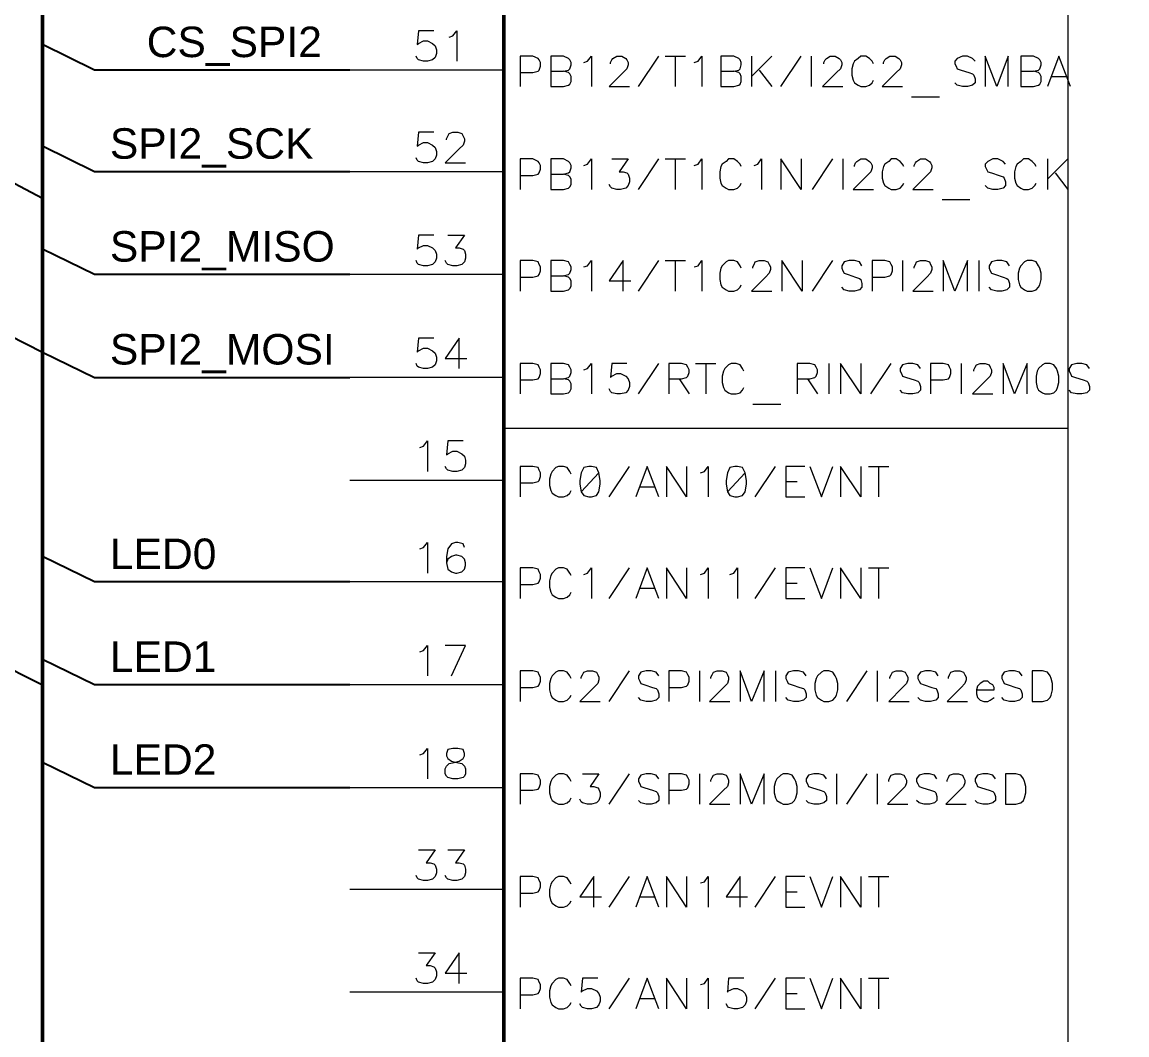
# Model space of a CAD drawing. Header units: millimetres. Extents: x -2024 to 917, y -725 to 13.
# Drawn here: x 778.1 to 814.33, y -118.29 to -85.07 of the extents above; entities that cross this region are included whole.
import ezdxf

# ---------------------------------------------------------------- set-up
doc = ezdxf.new("R2010")
doc.units = ezdxf.units.MM
doc.layers.add('PDF _Геометрия', color=7, linetype='Continuous')
doc.layers.add('Sheet', color=255, linetype='Continuous')
doc.styles.get("Standard").update_dxf_attribs({"font": 'arial.ttf'})

msp = doc.modelspace()

# ---------------------------------------------------------------- linework, layer by layer
at = {"layer": 'PDF _Геометрия', "color": 1, "lineweight": 50}
msp.add_lwpolyline([(839.308, 9.233), (839.308, -162.308), (793.891, -162.308), (793.891, 9.233)], close=True, dxfattribs=at)
at = {"layer": 'PDF _Геометрия', "lineweight": 18}
for points in [[(812.391, 9.233), (812.391, -162.308)], [(791.6, -85.35), (791.1, -85.35), (791.058, -85.808), (791.1, -85.767), (791.266, -85.683), (791.391, -85.683), (791.558, -85.767), (791.641, -85.85), (791.683, -85.975), (791.683, -86.1), (791.641, -86.225), (791.558, -86.308), (791.391, -86.35), (791.266, -86.35), (791.1, -86.308), (791.058, -86.267), (791.016, -86.183)], [(792.1, -85.558), (792.225, -85.517), (792.35, -85.35), (792.35, -86.35)], [(794.433, -86.725), (794.85, -86.725), (795.016, -86.683), (795.058, -86.642), (795.1, -86.517), (795.1, -86.392), (795.058, -86.308), (795.016, -86.267), (794.85, -86.183), (794.433, -86.183), (794.433, -87.183)], [(796.516, -86.392), (796.641, -86.35), (796.766, -86.183), (796.766, -87.183)], [(797.391, -86.433), (797.391, -86.392), (797.433, -86.308), (797.475, -86.267), (797.6, -86.183), (797.766, -86.183), (797.891, -86.267), (797.933, -86.308), (797.975, -86.392), (797.975, -86.475), (797.933, -86.6), (797.808, -86.725), (797.35, -87.183), (798.016, -87.183)], [(798.308, -87.183), (798.975, -86.183)], [(799.183, -86.183), (799.85, -86.183)], [(799.516, -86.183), (799.516, -87.183)], [(800.141, -86.392), (800.266, -86.35), (800.391, -86.183), (800.391, -87.183)], [(802.016, -86.183), (802.016, -87.183)], [(802.683, -86.183), (802.016, -86.85)], [(802.975, -87.183), (803.641, -86.183)], [(803.975, -86.183), (803.975, -87.183)], [(804.391, -86.433), (804.391, -86.392), (804.433, -86.308), (804.475, -86.267), (804.6, -86.183), (804.766, -86.183), (804.891, -86.267), (804.933, -86.308), (804.975, -86.392), (804.975, -86.475), (804.933, -86.6), (804.808, -86.725), (804.35, -87.183), (805.016, -87.183)], [(806.016, -86.433), (805.975, -86.35), (805.891, -86.267), (805.766, -86.183), (805.6, -86.183), (805.516, -86.267), (805.391, -86.35), (805.35, -86.433), (805.308, -86.6), (805.308, -86.808), (805.35, -86.975), (805.391, -87.058), (805.516, -87.142), (805.6, -87.183), (805.766, -87.183), (805.891, -87.142), (805.975, -87.058), (806.016, -86.975)], [(806.35, -86.433), (806.35, -86.392), (806.391, -86.308), (806.433, -86.267), (806.558, -86.183), (806.725, -86.183), (806.85, -86.267), (806.891, -86.308), (806.933, -86.392), (806.933, -86.475), (806.891, -86.6), (806.766, -86.725), (806.308, -87.183), (806.975, -87.183)], [(809.35, -86.35), (809.266, -86.267), (809.1, -86.183), (808.933, -86.183), (808.766, -86.267), (808.683, -86.35), (808.683, -86.433), (808.725, -86.517), (808.766, -86.6), (808.891, -86.642), (809.141, -86.725), (809.266, -86.767), (809.308, -86.808), (809.35, -86.933), (809.35, -87.058), (809.266, -87.142), (809.1, -87.183), (808.933, -87.183), (808.766, -87.142), (808.683, -87.058)], [(810.433, -87.183), (810.433, -86.183), (810.058, -87.183), (809.683, -86.183), (809.683, -87.183)], [(812.475, -87.183), (812.1, -86.183), (811.725, -87.183)], [(795.433, -86.683), (795.85, -86.683)], [(801.016, -86.683), (801.433, -86.683)], [(802.266, -86.642), (802.683, -87.183)], [(810.85, -86.683), (811.266, -86.683)], [(811.85, -86.85), (812.35, -86.85)], [(807.266, -87.517), (808.183, -87.517)], [(791.6, -88.683), (791.1, -88.683), (791.058, -89.142), (791.1, -89.1), (791.266, -89.017), (791.391, -89.017), (791.558, -89.1), (791.641, -89.183), (791.683, -89.308), (791.683, -89.433), (791.641, -89.558), (791.558, -89.642), (791.391, -89.683), (791.266, -89.683), (791.1, -89.642), (791.058, -89.6), (791.016, -89.517)], [(792.016, -88.933), (792.016, -88.892), (792.058, -88.808), (792.1, -88.725), (792.225, -88.683), (792.391, -88.683), (792.516, -88.725), (792.558, -88.808), (792.6, -88.892), (792.6, -88.975), (792.558, -89.1), (792.433, -89.225), (791.975, -89.683), (792.641, -89.683)], [(794.433, -90.1), (794.85, -90.1), (795.016, -90.058), (795.058, -90.017), (795.1, -89.892), (795.1, -89.767), (795.058, -89.683), (795.016, -89.642), (794.85, -89.558), (794.433, -89.558), (794.433, -90.558)], [(796.516, -89.767), (796.641, -89.725), (796.766, -89.558), (796.766, -90.558)], [(797.433, -89.558), (797.975, -89.558), (797.683, -89.975), (797.808, -89.975), (797.933, -90.017), (797.975, -90.058), (798.016, -90.183), (798.016, -90.308), (797.975, -90.433), (797.891, -90.517), (797.725, -90.558), (797.6, -90.558), (797.433, -90.517), (797.391, -90.475), (797.35, -90.392)], [(798.308, -90.558), (798.975, -89.558)], [(799.183, -89.558), (799.85, -89.558)], [(799.516, -89.558), (799.516, -90.558)], [(800.141, -89.767), (800.266, -89.725), (800.391, -89.558), (800.391, -90.558)], [(801.683, -89.808), (801.641, -89.725), (801.558, -89.642), (801.433, -89.558), (801.266, -89.558), (801.183, -89.642), (801.058, -89.725), (801.016, -89.808), (800.975, -89.975), (800.975, -90.183), (801.016, -90.35), (801.058, -90.433), (801.183, -90.517), (801.266, -90.558), (801.433, -90.558), (801.558, -90.517), (801.641, -90.433), (801.683, -90.35)], [(802.1, -89.767), (802.225, -89.725), (802.35, -89.558), (802.35, -90.558)], [(803.641, -89.558), (803.641, -90.558), (802.975, -89.558), (802.975, -90.558)], [(804.016, -90.558), (804.683, -89.558)], [(805.016, -89.558), (805.016, -90.558)], [(805.391, -89.808), (805.391, -89.767), (805.433, -89.683), (805.475, -89.642), (805.6, -89.558), (805.766, -89.558), (805.891, -89.642), (805.933, -89.683), (805.975, -89.767), (805.975, -89.85), (805.933, -89.975), (805.808, -90.1), (805.35, -90.558), (806.016, -90.558)], [(807.016, -89.808), (806.975, -89.725), (806.891, -89.642), (806.766, -89.558), (806.6, -89.558), (806.516, -89.642), (806.391, -89.725), (806.35, -89.808), (806.308, -89.975), (806.308, -90.183), (806.35, -90.35), (806.391, -90.433), (806.516, -90.517), (806.6, -90.558), (806.766, -90.558), (806.891, -90.517), (806.975, -90.433), (807.016, -90.35)], [(807.35, -89.808), (807.35, -89.767), (807.391, -89.683), (807.433, -89.642), (807.558, -89.558), (807.725, -89.558), (807.85, -89.642), (807.891, -89.683), (807.933, -89.767), (807.933, -89.85), (807.891, -89.975), (807.766, -90.1), (807.308, -90.558), (807.975, -90.558)], [(810.35, -89.725), (810.266, -89.642), (810.1, -89.558), (809.933, -89.558), (809.766, -89.642), (809.683, -89.725), (809.683, -89.808), (809.725, -89.892), (809.766, -89.975), (809.891, -90.017), (810.141, -90.1), (810.266, -90.142), (810.308, -90.183), (810.35, -90.308), (810.35, -90.433), (810.266, -90.517), (810.1, -90.558), (809.933, -90.558), (809.766, -90.517), (809.683, -90.433)], [(811.35, -89.808), (811.308, -89.725), (811.225, -89.642), (811.1, -89.558), (810.933, -89.558), (810.85, -89.642), (810.725, -89.725), (810.683, -89.808), (810.641, -89.975), (810.641, -90.183), (810.683, -90.35), (810.725, -90.433), (810.85, -90.517), (810.933, -90.558), (811.1, -90.558), (811.225, -90.517), (811.308, -90.433), (811.35, -90.35)], [(811.725, -89.558), (811.725, -90.558)], [(812.391, -89.558), (811.725, -90.225)], [(795.433, -90.058), (795.85, -90.058)], [(811.975, -90.017), (812.391, -90.558)], [(808.266, -90.892), (809.183, -90.892)], [(791.6, -92.058), (791.1, -92.058), (791.058, -92.517), (791.1, -92.475), (791.266, -92.392), (791.391, -92.392), (791.558, -92.475), (791.641, -92.558), (791.683, -92.683), (791.683, -92.808), (791.641, -92.933), (791.558, -93.017), (791.391, -93.058), (791.266, -93.058), (791.1, -93.017), (791.058, -92.975), (791.016, -92.892)], [(792.058, -92.058), (792.6, -92.058), (792.308, -92.475), (792.433, -92.475), (792.558, -92.517), (792.6, -92.558), (792.641, -92.683), (792.641, -92.808), (792.6, -92.933), (792.516, -93.017), (792.35, -93.058), (792.225, -93.058), (792.058, -93.017), (792.016, -92.975), (791.975, -92.892)], [(794.433, -93.433), (794.85, -93.433), (795.016, -93.392), (795.058, -93.35), (795.1, -93.225), (795.1, -93.1), (795.058, -93.017), (795.016, -92.933), (794.85, -92.892), (794.433, -92.892), (794.433, -93.892)], [(796.516, -93.1), (796.641, -93.058), (796.766, -92.892), (796.766, -93.892)], [(797.808, -93.892), (797.808, -92.892), (797.35, -93.558), (798.058, -93.558)], [(798.308, -93.892), (798.975, -92.892)], [(799.183, -92.892), (799.85, -92.892)], [(799.516, -92.892), (799.516, -93.892)], [(800.141, -93.1), (800.266, -93.058), (800.391, -92.892), (800.391, -93.892)], [(801.683, -93.142), (801.641, -93.058), (801.558, -92.933), (801.433, -92.892), (801.266, -92.892), (801.183, -92.933), (801.058, -93.058), (801.016, -93.142), (800.975, -93.308), (800.975, -93.517), (801.016, -93.683), (801.058, -93.767), (801.183, -93.85), (801.266, -93.892), (801.433, -93.892), (801.558, -93.85), (801.641, -93.767), (801.683, -93.683)], [(802.058, -93.142), (802.058, -93.1), (802.1, -93.017), (802.141, -92.933), (802.266, -92.892), (802.433, -92.892), (802.558, -92.933), (802.6, -93.017), (802.641, -93.1), (802.641, -93.183), (802.6, -93.308), (802.475, -93.433), (802.016, -93.892), (802.683, -93.892)], [(803.683, -92.892), (803.683, -93.892), (803.016, -92.892), (803.016, -93.892)], [(804.016, -93.892), (804.683, -92.892)], [(805.641, -93.058), (805.558, -92.933), (805.391, -92.892), (805.225, -92.892), (805.058, -92.933), (804.975, -93.058), (804.975, -93.142), (805.016, -93.225), (805.058, -93.308), (805.183, -93.35), (805.433, -93.433), (805.558, -93.475), (805.6, -93.517), (805.641, -93.642), (805.641, -93.767), (805.558, -93.85), (805.391, -93.892), (805.225, -93.892), (805.058, -93.85), (804.975, -93.767)], [(805.975, -93.433), (806.391, -93.433), (806.558, -93.392), (806.6, -93.35), (806.641, -93.225), (806.641, -93.1), (806.6, -93.017), (806.558, -92.933), (806.391, -92.892), (805.975, -92.892), (805.975, -93.892)], [(806.975, -92.892), (806.975, -93.892)], [(807.35, -93.142), (807.35, -93.1), (807.391, -93.017), (807.433, -92.933), (807.558, -92.892), (807.725, -92.892), (807.85, -92.933), (807.891, -93.017), (807.933, -93.1), (807.933, -93.183), (807.891, -93.308), (807.766, -93.433), (807.308, -93.892), (807.975, -93.892)], [(809.1, -93.892), (809.1, -92.892), (808.683, -93.892), (808.308, -92.892), (808.308, -93.892)], [(809.475, -92.892), (809.475, -93.892)], [(810.475, -93.058), (810.391, -92.933), (810.225, -92.892), (810.058, -92.892), (809.891, -92.933), (809.808, -93.058), (809.808, -93.142), (809.85, -93.225), (809.891, -93.308), (810.016, -93.35), (810.266, -93.433), (810.391, -93.475), (810.433, -93.517), (810.475, -93.642), (810.475, -93.767), (810.391, -93.85), (810.225, -93.892), (810.058, -93.892), (809.891, -93.85), (809.808, -93.767)], [(795.433, -93.392), (795.85, -93.392)], [(791.6, -95.433), (791.1, -95.433), (791.058, -95.892), (791.1, -95.85), (791.266, -95.767), (791.391, -95.767), (791.558, -95.85), (791.641, -95.933), (791.683, -96.058), (791.683, -96.183), (791.641, -96.308), (791.558, -96.392), (791.391, -96.433), (791.266, -96.433), (791.1, -96.392), (791.058, -96.35), (791.016, -96.267)], [(792.433, -96.433), (792.433, -95.433), (791.975, -96.1), (792.683, -96.1)], [(794.433, -96.808), (794.85, -96.808), (795.016, -96.767), (795.058, -96.725), (795.1, -96.6), (795.1, -96.475), (795.058, -96.392), (795.016, -96.308), (794.85, -96.267), (794.433, -96.267), (794.433, -97.267)], [(796.516, -96.475), (796.641, -96.433), (796.766, -96.267), (796.766, -97.267)], [(797.933, -96.267), (797.433, -96.267), (797.391, -96.725), (797.433, -96.683), (797.6, -96.6), (797.725, -96.6), (797.891, -96.683), (797.975, -96.767), (798.016, -96.892), (798.016, -97.017), (797.975, -97.142), (797.891, -97.225), (797.725, -97.267), (797.6, -97.267), (797.433, -97.225), (797.391, -97.183), (797.35, -97.1)], [(798.308, -97.267), (798.975, -96.267)], [(799.308, -96.767), (799.725, -96.767), (799.891, -96.725), (799.933, -96.683), (799.975, -96.558), (799.975, -96.475), (799.933, -96.392), (799.891, -96.308), (799.725, -96.267), (799.308, -96.267), (799.308, -97.267)], [(800.183, -96.267), (800.85, -96.267)], [(800.516, -96.267), (800.516, -97.267)], [(801.766, -96.517), (801.725, -96.433), (801.641, -96.308), (801.516, -96.267), (801.35, -96.267), (801.266, -96.308), (801.141, -96.433), (801.1, -96.517), (801.058, -96.683), (801.058, -96.892), (801.1, -97.058), (801.141, -97.142), (801.266, -97.225), (801.35, -97.267), (801.516, -97.267), (801.641, -97.225), (801.725, -97.142), (801.766, -97.058)], [(803.516, -96.767), (803.933, -96.767), (804.1, -96.725), (804.141, -96.683), (804.183, -96.558), (804.183, -96.475), (804.141, -96.392), (804.1, -96.308), (803.933, -96.267), (803.516, -96.267), (803.516, -97.267)], [(804.558, -96.267), (804.558, -97.267)], [(805.6, -96.267), (805.6, -97.267), (804.933, -96.267), (804.933, -97.267)], [(805.933, -97.267), (806.6, -96.267)], [(807.558, -96.433), (807.475, -96.308), (807.308, -96.267), (807.141, -96.267), (806.975, -96.308), (806.891, -96.433), (806.891, -96.517), (806.933, -96.6), (806.975, -96.683), (807.1, -96.725), (807.35, -96.808), (807.475, -96.85), (807.516, -96.892), (807.558, -97.017), (807.558, -97.142), (807.475, -97.225), (807.308, -97.267), (807.141, -97.267), (806.975, -97.225), (806.891, -97.142)], [(807.891, -96.808), (808.308, -96.808), (808.475, -96.767), (808.516, -96.725), (808.558, -96.6), (808.558, -96.475), (808.516, -96.392), (808.475, -96.308), (808.308, -96.267), (807.891, -96.267), (807.891, -97.267)], [(808.891, -96.267), (808.891, -97.267)], [(809.308, -96.517), (809.308, -96.475), (809.35, -96.392), (809.391, -96.308), (809.516, -96.267), (809.683, -96.267), (809.808, -96.308), (809.85, -96.392), (809.891, -96.475), (809.891, -96.558), (809.85, -96.683), (809.725, -96.808), (809.266, -97.267), (809.933, -97.267)], [(811.058, -97.267), (811.058, -96.267), (810.641, -97.267), (810.266, -96.267), (810.266, -97.267)], [(813.1, -96.433), (813.016, -96.308), (812.85, -96.267), (812.683, -96.267), (812.516, -96.308), (812.433, -96.433), (812.433, -96.517), (812.475, -96.6), (812.516, -96.683), (812.641, -96.725), (812.891, -96.808), (813.016, -96.85), (813.058, -96.892), (813.1, -97.017), (813.1, -97.142), (813.016, -97.225), (812.85, -97.267), (812.683, -97.267), (812.516, -97.225), (812.433, -97.142)], [(795.433, -96.767), (795.85, -96.767)], [(799.641, -96.767), (799.975, -97.267)], [(803.85, -96.767), (804.183, -97.267)], [(802.058, -97.6), (802.975, -97.6)], [(793.891, -98.392), (812.391, -98.392)], [(791.141, -99.017), (791.266, -98.975), (791.391, -98.808), (791.391, -99.808)], [(792.558, -98.808), (792.058, -98.808), (792.016, -99.267), (792.058, -99.225), (792.225, -99.142), (792.35, -99.142), (792.516, -99.225), (792.6, -99.308), (792.641, -99.433), (792.641, -99.558), (792.6, -99.683), (792.516, -99.767), (792.35, -99.808), (792.225, -99.808), (792.058, -99.767), (792.016, -99.725), (791.975, -99.642)], [(794.433, -100.183), (794.85, -100.183), (795.016, -100.142), (795.058, -100.1), (795.1, -99.975), (795.1, -99.85), (795.058, -99.767), (795.016, -99.683), (794.85, -99.642), (794.433, -99.642), (794.433, -100.642)], [(796.1, -99.892), (796.058, -99.808), (795.975, -99.683), (795.85, -99.642), (795.683, -99.642), (795.6, -99.683), (795.475, -99.808), (795.433, -99.892), (795.391, -100.058), (795.391, -100.267), (795.433, -100.433), (795.475, -100.517), (795.6, -100.6), (795.683, -100.642), (795.85, -100.642), (795.975, -100.6), (796.058, -100.517), (796.1, -100.433)], [(797.016, -99.85), (796.433, -100.475)], [(797.35, -100.642), (798.016, -99.642)], [(798.975, -100.642), (798.6, -99.642), (798.225, -100.642)], [(799.891, -99.642), (799.891, -100.642), (799.225, -99.642), (799.225, -100.642)], [(800.35, -99.85), (800.475, -99.808), (800.6, -99.642), (800.6, -100.642)], [(801.808, -99.85), (801.225, -100.475)], [(802.141, -100.642), (802.808, -99.642)], [(803.766, -99.642), (803.141, -99.642), (803.141, -100.642), (803.766, -100.642)], [(803.933, -99.642), (804.308, -100.642), (804.683, -99.642)], [(805.6, -99.642), (805.6, -100.642), (804.933, -99.642), (804.933, -100.642)], [(805.85, -99.642), (806.516, -99.642)], [(806.183, -99.642), (806.183, -100.642)], [(798.35, -100.308), (798.85, -100.308)], [(803.141, -100.142), (803.516, -100.142)], [(791.141, -102.35), (791.266, -102.308), (791.391, -102.142), (791.391, -103.142)], [(792.6, -102.308), (792.558, -102.183), (792.391, -102.142), (792.308, -102.142), (792.183, -102.183), (792.058, -102.35), (792.016, -102.6), (792.016, -102.808), (792.058, -103.017), (792.183, -103.1), (792.308, -103.142), (792.35, -103.142), (792.516, -103.1), (792.6, -103.017), (792.641, -102.892), (792.641, -102.808), (792.6, -102.683), (792.516, -102.6), (792.35, -102.558), (792.308, -102.558), (792.183, -102.6), (792.058, -102.683), (792.016, -102.808)], [(794.433, -103.517), (794.85, -103.517), (795.016, -103.475), (795.058, -103.433), (795.1, -103.308), (795.1, -103.183), (795.058, -103.1), (795.016, -103.017), (794.85, -102.975), (794.433, -102.975), (794.433, -103.975)], [(796.1, -103.225), (796.058, -103.142), (795.975, -103.017), (795.85, -102.975), (795.683, -102.975), (795.6, -103.017), (795.475, -103.142), (795.433, -103.225), (795.391, -103.392), (795.391, -103.6), (795.433, -103.767), (795.475, -103.85), (795.6, -103.933), (795.683, -103.975), (795.85, -103.975), (795.975, -103.933), (796.058, -103.85), (796.1, -103.767)], [(796.516, -103.183), (796.641, -103.142), (796.766, -102.975), (796.766, -103.975)], [(797.35, -103.975), (798.016, -102.975)], [(798.975, -103.975), (798.6, -102.975), (798.225, -103.975)], [(799.891, -102.975), (799.891, -103.975), (799.225, -102.975), (799.225, -103.975)], [(800.35, -103.183), (800.475, -103.142), (800.6, -102.975), (800.6, -103.975)], [(801.308, -103.183), (801.433, -103.142), (801.558, -102.975), (801.558, -103.975)], [(802.141, -103.975), (802.808, -102.975)], [(803.766, -102.975), (803.141, -102.975), (803.141, -103.975), (803.766, -103.975)], [(803.933, -102.975), (804.308, -103.975), (804.683, -102.975)], [(805.6, -102.975), (805.6, -103.975), (804.933, -102.975), (804.933, -103.975)], [(805.85, -102.975), (806.516, -102.975)], [(806.183, -102.975), (806.183, -103.975)], [(803.141, -103.475), (803.516, -103.475)], [(798.35, -103.642), (798.85, -103.642)], [(791.141, -105.725), (791.266, -105.683), (791.391, -105.517), (791.391, -106.517)], [(792.183, -106.517), (792.641, -105.517), (791.975, -105.517)], [(794.433, -106.892), (794.85, -106.892), (795.016, -106.85), (795.058, -106.808), (795.1, -106.683), (795.1, -106.558), (795.058, -106.475), (795.016, -106.392), (794.85, -106.35), (794.433, -106.35), (794.433, -107.35)], [(796.1, -106.6), (796.058, -106.517), (795.975, -106.392), (795.85, -106.35), (795.683, -106.35), (795.6, -106.392), (795.475, -106.517), (795.433, -106.6), (795.391, -106.767), (795.391, -106.975), (795.433, -107.142), (795.475, -107.225), (795.6, -107.308), (795.683, -107.35), (795.85, -107.35), (795.975, -107.308), (796.058, -107.225), (796.1, -107.142)], [(796.433, -106.6), (796.433, -106.558), (796.475, -106.475), (796.516, -106.392), (796.641, -106.35), (796.808, -106.35), (796.933, -106.392), (796.975, -106.475), (797.016, -106.558), (797.016, -106.642), (796.975, -106.767), (796.85, -106.892), (796.391, -107.35), (797.058, -107.35)], [(797.35, -107.35), (798.016, -106.35)], [(798.975, -106.517), (798.891, -106.392), (798.725, -106.35), (798.558, -106.35), (798.391, -106.392), (798.308, -106.517), (798.308, -106.6), (798.35, -106.683), (798.391, -106.767), (798.516, -106.808), (798.766, -106.892), (798.891, -106.933), (798.933, -106.975), (798.975, -107.1), (798.975, -107.225), (798.891, -107.308), (798.725, -107.35), (798.558, -107.35), (798.391, -107.308), (798.308, -107.225)], [(799.308, -106.892), (799.725, -106.892), (799.891, -106.85), (799.933, -106.808), (799.975, -106.683), (799.975, -106.558), (799.933, -106.475), (799.891, -106.392), (799.725, -106.35), (799.308, -106.35), (799.308, -107.35)], [(800.308, -106.35), (800.308, -107.35)], [(800.683, -106.6), (800.683, -106.558), (800.725, -106.475), (800.766, -106.392), (800.891, -106.35), (801.058, -106.35), (801.183, -106.392), (801.225, -106.475), (801.266, -106.558), (801.266, -106.642), (801.225, -106.767), (801.1, -106.892), (800.641, -107.35), (801.308, -107.35)], [(802.433, -107.35), (802.433, -106.35), (802.016, -107.35), (801.641, -106.35), (801.641, -107.35)], [(802.808, -106.35), (802.808, -107.35)], [(803.808, -106.517), (803.725, -106.392), (803.558, -106.35), (803.391, -106.35), (803.225, -106.392), (803.141, -106.517), (803.141, -106.6), (803.183, -106.683), (803.225, -106.767), (803.35, -106.808), (803.6, -106.892), (803.725, -106.933), (803.766, -106.975), (803.808, -107.1), (803.808, -107.225), (803.725, -107.308), (803.558, -107.35), (803.391, -107.35), (803.225, -107.308), (803.141, -107.225)], [(805.141, -107.35), (805.808, -106.35)], [(806.141, -106.35), (806.141, -107.35)], [(806.558, -106.6), (806.558, -106.558), (806.6, -106.475), (806.641, -106.392), (806.766, -106.35), (806.933, -106.35), (807.058, -106.392), (807.1, -106.475), (807.141, -106.558), (807.141, -106.642), (807.1, -106.767), (806.975, -106.892), (806.516, -107.35), (807.183, -107.35)], [(808.141, -106.517), (808.058, -106.392), (807.891, -106.35), (807.725, -106.35), (807.558, -106.392), (807.475, -106.517), (807.475, -106.6), (807.516, -106.683), (807.558, -106.767), (807.683, -106.808), (807.933, -106.892), (808.058, -106.933), (808.1, -106.975), (808.141, -107.1), (808.141, -107.225), (808.058, -107.308), (807.891, -107.35), (807.725, -107.35), (807.558, -107.308), (807.475, -107.225)], [(808.475, -106.6), (808.475, -106.558), (808.516, -106.475), (808.558, -106.392), (808.683, -106.35), (808.85, -106.35), (808.975, -106.392), (809.016, -106.475), (809.058, -106.558), (809.058, -106.642), (809.016, -106.767), (808.891, -106.892), (808.433, -107.35), (809.1, -107.35)], [(810.891, -106.517), (810.808, -106.392), (810.641, -106.35), (810.475, -106.35), (810.308, -106.392), (810.225, -106.517), (810.225, -106.6), (810.266, -106.683), (810.308, -106.767), (810.433, -106.808), (810.683, -106.892), (810.808, -106.933), (810.85, -106.975), (810.891, -107.1), (810.891, -107.225), (810.808, -107.308), (810.641, -107.35), (810.475, -107.35), (810.308, -107.308), (810.225, -107.225)], [(809.391, -106.975), (809.975, -106.975), (809.975, -106.892), (809.933, -106.808), (809.85, -106.767), (809.766, -106.683), (809.641, -106.683), (809.516, -106.767), (809.433, -106.85), (809.391, -106.975), (809.391, -107.1), (809.433, -107.225), (809.516, -107.308), (809.641, -107.35), (809.766, -107.35), (809.85, -107.308), (809.975, -107.225)], [(791.141, -109.1), (791.266, -109.058), (791.391, -108.892), (791.391, -109.892)], [(794.433, -110.267), (794.85, -110.267), (795.016, -110.225), (795.058, -110.183), (795.1, -110.058), (795.1, -109.933), (795.058, -109.85), (795.016, -109.767), (794.85, -109.725), (794.433, -109.725), (794.433, -110.725)], [(796.1, -109.975), (796.058, -109.892), (795.975, -109.767), (795.85, -109.725), (795.683, -109.725), (795.6, -109.767), (795.475, -109.892), (795.433, -109.975), (795.391, -110.142), (795.391, -110.35), (795.433, -110.517), (795.475, -110.6), (795.6, -110.683), (795.683, -110.725), (795.85, -110.725), (795.975, -110.683), (796.058, -110.6), (796.1, -110.517)], [(796.475, -109.725), (797.016, -109.725), (796.725, -110.142), (796.85, -110.142), (796.975, -110.183), (797.016, -110.225), (797.058, -110.35), (797.058, -110.475), (797.016, -110.6), (796.933, -110.683), (796.766, -110.725), (796.641, -110.725), (796.475, -110.683), (796.433, -110.642), (796.391, -110.558)], [(797.35, -110.725), (798.016, -109.725)], [(798.975, -109.892), (798.891, -109.767), (798.725, -109.725), (798.558, -109.725), (798.391, -109.767), (798.308, -109.892), (798.308, -109.975), (798.35, -110.058), (798.391, -110.142), (798.516, -110.183), (798.766, -110.267), (798.891, -110.308), (798.933, -110.35), (798.975, -110.475), (798.975, -110.6), (798.891, -110.683), (798.725, -110.725), (798.558, -110.725), (798.391, -110.683), (798.308, -110.6)], [(799.308, -110.267), (799.725, -110.267), (799.891, -110.225), (799.933, -110.183), (799.975, -110.058), (799.975, -109.933), (799.933, -109.85), (799.891, -109.767), (799.725, -109.725), (799.308, -109.725), (799.308, -110.725)], [(800.308, -109.725), (800.308, -110.725)], [(800.683, -109.975), (800.683, -109.933), (800.725, -109.85), (800.766, -109.767), (800.891, -109.725), (801.058, -109.725), (801.183, -109.767), (801.225, -109.85), (801.266, -109.933), (801.266, -110.017), (801.225, -110.142), (801.1, -110.267), (800.641, -110.725), (801.308, -110.725)], [(802.433, -110.725), (802.433, -109.725), (802.016, -110.725), (801.641, -109.725), (801.641, -110.725)], [(804.475, -109.892), (804.391, -109.767), (804.225, -109.725), (804.058, -109.725), (803.891, -109.767), (803.808, -109.892), (803.808, -109.975), (803.85, -110.058), (803.891, -110.142), (804.016, -110.183), (804.266, -110.267), (804.391, -110.308), (804.433, -110.35), (804.475, -110.475), (804.475, -110.6), (804.391, -110.683), (804.225, -110.725), (804.058, -110.725), (803.891, -110.683), (803.808, -110.6)], [(804.808, -109.725), (804.808, -110.725)], [(805.141, -110.725), (805.808, -109.725)], [(806.141, -109.725), (806.141, -110.725)], [(806.516, -109.975), (806.516, -109.933), (806.558, -109.85), (806.6, -109.767), (806.725, -109.725), (806.891, -109.725), (807.016, -109.767), (807.058, -109.85), (807.1, -109.933), (807.1, -110.017), (807.058, -110.142), (806.933, -110.267), (806.475, -110.725), (807.141, -110.725)], [(808.1, -109.892), (808.016, -109.767), (807.85, -109.725), (807.683, -109.725), (807.516, -109.767), (807.433, -109.892), (807.433, -109.975), (807.475, -110.058), (807.516, -110.142), (807.641, -110.183), (807.891, -110.267), (808.016, -110.308), (808.058, -110.35), (808.1, -110.475), (808.1, -110.6), (808.016, -110.683), (807.85, -110.725), (807.683, -110.725), (807.516, -110.683), (807.433, -110.6)], [(808.433, -109.975), (808.433, -109.933), (808.475, -109.85), (808.516, -109.767), (808.641, -109.725), (808.808, -109.725), (808.933, -109.767), (808.975, -109.85), (809.016, -109.933), (809.016, -110.017), (808.975, -110.142), (808.85, -110.267), (808.391, -110.725), (809.058, -110.725)], [(810.016, -109.892), (809.933, -109.767), (809.766, -109.725), (809.6, -109.725), (809.433, -109.767), (809.35, -109.892), (809.35, -109.975), (809.391, -110.058), (809.433, -110.142), (809.558, -110.183), (809.808, -110.267), (809.933, -110.308), (809.975, -110.35), (810.016, -110.475), (810.016, -110.6), (809.933, -110.683), (809.766, -110.725), (809.6, -110.725), (809.433, -110.683), (809.35, -110.6)], [(791.1, -112.225), (791.641, -112.225), (791.35, -112.642), (791.475, -112.642), (791.6, -112.683), (791.641, -112.725), (791.683, -112.85), (791.683, -112.975), (791.641, -113.1), (791.558, -113.183), (791.391, -113.225), (791.266, -113.225), (791.1, -113.183), (791.058, -113.142), (791.016, -113.058)], [(792.058, -112.225), (792.6, -112.225), (792.308, -112.642), (792.433, -112.642), (792.558, -112.683), (792.6, -112.725), (792.641, -112.85), (792.641, -112.975), (792.6, -113.1), (792.516, -113.183), (792.35, -113.225), (792.225, -113.225), (792.058, -113.183), (792.016, -113.142), (791.975, -113.058)], [(794.433, -113.642), (794.85, -113.642), (795.016, -113.6), (795.058, -113.558), (795.1, -113.433), (795.1, -113.308), (795.058, -113.225), (795.016, -113.142), (794.85, -113.1), (794.433, -113.1), (794.433, -114.1)], [(796.1, -113.35), (796.058, -113.267), (795.975, -113.142), (795.85, -113.1), (795.683, -113.1), (795.6, -113.142), (795.475, -113.267), (795.433, -113.35), (795.391, -113.517), (795.391, -113.725), (795.433, -113.892), (795.475, -113.975), (795.6, -114.058), (795.683, -114.1), (795.85, -114.1), (795.975, -114.058), (796.058, -113.975), (796.1, -113.892)], [(796.85, -114.1), (796.85, -113.1), (796.391, -113.767), (797.1, -113.767)], [(797.35, -114.1), (798.016, -113.1)], [(798.975, -114.1), (798.6, -113.1), (798.225, -114.1)], [(799.891, -113.1), (799.891, -114.1), (799.225, -113.1), (799.225, -114.1)], [(800.35, -113.308), (800.475, -113.267), (800.6, -113.1), (800.6, -114.1)], [(801.641, -114.1), (801.641, -113.1), (801.183, -113.767), (801.891, -113.767)], [(802.141, -114.1), (802.808, -113.1)], [(803.766, -113.1), (803.141, -113.1), (803.141, -114.1), (803.766, -114.1)], [(803.933, -113.1), (804.308, -114.1), (804.683, -113.1)], [(805.6, -113.1), (805.6, -114.1), (804.933, -113.1), (804.933, -114.1)], [(805.85, -113.1), (806.516, -113.1)], [(806.183, -113.1), (806.183, -114.1)], [(798.35, -113.767), (798.85, -113.767)], [(803.141, -113.6), (803.516, -113.6)], [(791.1, -115.6), (791.641, -115.6), (791.35, -116.017), (791.475, -116.017), (791.6, -116.058), (791.641, -116.1), (791.683, -116.225), (791.683, -116.35), (791.641, -116.475), (791.558, -116.558), (791.391, -116.6), (791.266, -116.6), (791.1, -116.558), (791.058, -116.517), (791.016, -116.433)], [(792.433, -116.6), (792.433, -115.6), (791.975, -116.267), (792.683, -116.267)], [(794.433, -116.975), (794.85, -116.975), (795.016, -116.933), (795.058, -116.892), (795.1, -116.767), (795.1, -116.642), (795.058, -116.558), (795.016, -116.475), (794.85, -116.433), (794.433, -116.433), (794.433, -117.433)], [(796.1, -116.683), (796.058, -116.6), (795.975, -116.475), (795.85, -116.433), (795.683, -116.433), (795.6, -116.475), (795.475, -116.6), (795.433, -116.683), (795.391, -116.85), (795.391, -117.058), (795.433, -117.225), (795.475, -117.308), (795.6, -117.392), (795.683, -117.433), (795.85, -117.433), (795.975, -117.392), (796.058, -117.308), (796.1, -117.225)], [(796.975, -116.433), (796.475, -116.433), (796.433, -116.892), (796.475, -116.85), (796.641, -116.767), (796.766, -116.767), (796.933, -116.85), (797.016, -116.933), (797.058, -117.058), (797.058, -117.183), (797.016, -117.308), (796.933, -117.392), (796.766, -117.433), (796.641, -117.433), (796.475, -117.392), (796.433, -117.35), (796.391, -117.267)], [(797.35, -117.433), (798.016, -116.433)], [(798.975, -117.433), (798.6, -116.433), (798.225, -117.433)], [(799.891, -116.433), (799.891, -117.433), (799.225, -116.433), (799.225, -117.433)], [(800.35, -116.642), (800.475, -116.6), (800.6, -116.433), (800.6, -117.433)], [(801.766, -116.433), (801.266, -116.433), (801.225, -116.892), (801.266, -116.85), (801.433, -116.767), (801.558, -116.767), (801.725, -116.85), (801.808, -116.933), (801.85, -117.058), (801.85, -117.183), (801.808, -117.308), (801.725, -117.392), (801.558, -117.433), (801.433, -117.433), (801.266, -117.392), (801.225, -117.35), (801.183, -117.267)], [(802.141, -117.433), (802.808, -116.433)], [(803.766, -116.433), (803.141, -116.433), (803.141, -117.433), (803.766, -117.433)], [(803.933, -116.433), (804.308, -117.433), (804.683, -116.433)], [(805.6, -116.433), (805.6, -117.433), (804.933, -116.433), (804.933, -117.433)], [(805.85, -116.433), (806.516, -116.433)], [(806.183, -116.433), (806.183, -117.433)], [(803.141, -116.933), (803.516, -116.933)], [(798.35, -117.1), (798.85, -117.1)]]:
    msp.add_lwpolyline(points, dxfattribs=at)
at = {"layer": 'PDF _Геометрия', "lineweight": 50}
msp.add_lwpolyline([(778.766, -83.267), (778.766, -86.642), (778.766, -89.975), (778.766, -93.35), (778.766, -95.058), (778.766, -96.725), (778.766, -103.433), (778.766, -105.975), (778.766, -106.808), (778.766, -110.183), (778.766, -130.35), (778.766, -133.725), (778.766, -137.1), (778.766, -140.433), (778.766, -142.142), (778.766, -155.558), (778.766, -161.475)], dxfattribs=at)
at = {"layer": 'PDF _Геометрия', "lineweight": 25}
for points in [[(788.85, -86.642), (782.975, -86.642), (780.475, -86.642), (778.766, -85.808)], [(778.766, -90.85), (777.1, -89.975), (774.558, -89.975), (717.391, -89.975), (714.85, -89.975), (713.183, -89.142)], [(788.85, -89.975), (782.975, -89.975), (780.475, -89.975), (778.766, -89.142)], [(788.85, -93.35), (782.975, -93.35), (780.475, -93.35), (778.766, -92.517)], [(699.725, -93.35), (708.141, -93.35), (711.516, -93.35), (713.183, -94.183), (714.85, -95.058), (717.391, -95.058), (774.558, -95.058), (777.1, -95.058), (778.766, -95.892), (780.475, -96.725), (782.975, -96.725), (788.85, -96.725)], [(788.85, -103.433), (782.975, -103.433), (780.475, -103.433), (778.766, -102.6)], [(767.85, -105.975), (774.558, -105.975), (777.1, -105.975), (778.766, -106.808)], [(788.85, -106.808), (782.975, -106.808), (780.475, -106.808), (778.766, -105.975)], [(788.85, -110.183), (782.975, -110.183), (780.475, -110.183), (778.766, -109.35)]]:
    msp.add_lwpolyline(points, dxfattribs=at)
at = {"layer": 'PDF _Геометрия', "lineweight": 18}
for points in [[(795.433, -86.183), (795.433, -87.183), (795.85, -87.183), (796.016, -87.142), (796.058, -87.1), (796.1, -87.017), (796.1, -86.85), (796.058, -86.767), (796.016, -86.725), (795.85, -86.683), (796.016, -86.642), (796.058, -86.6), (796.1, -86.475), (796.1, -86.392), (796.058, -86.308), (796.016, -86.267), (795.85, -86.183)], [(801.016, -86.183), (801.016, -87.183), (801.433, -87.183), (801.6, -87.142), (801.641, -87.1), (801.683, -87.017), (801.683, -86.85), (801.641, -86.767), (801.6, -86.725), (801.433, -86.683), (801.6, -86.642), (801.641, -86.6), (801.683, -86.475), (801.683, -86.392), (801.641, -86.308), (801.6, -86.267), (801.433, -86.183)], [(810.85, -86.183), (810.85, -87.183), (811.266, -87.183), (811.433, -87.142), (811.475, -87.1), (811.516, -87.017), (811.516, -86.85), (811.475, -86.767), (811.433, -86.725), (811.266, -86.683), (811.433, -86.642), (811.475, -86.6), (811.516, -86.475), (811.516, -86.392), (811.475, -86.308), (811.433, -86.267), (811.266, -86.183)], [(795.433, -89.558), (795.433, -90.558), (795.85, -90.558), (796.016, -90.517), (796.058, -90.475), (796.1, -90.392), (796.1, -90.225), (796.058, -90.142), (796.016, -90.1), (795.85, -90.058), (796.016, -90.017), (796.058, -89.975), (796.1, -89.85), (796.1, -89.767), (796.058, -89.683), (796.016, -89.642), (795.85, -89.558)], [(795.433, -92.892), (795.433, -93.892), (795.85, -93.892), (796.016, -93.85), (796.058, -93.808), (796.1, -93.725), (796.1, -93.558), (796.058, -93.475), (796.016, -93.433), (795.85, -93.392), (796.016, -93.35), (796.058, -93.308), (796.1, -93.183), (796.1, -93.1), (796.058, -93.017), (796.016, -92.933), (795.85, -92.892)], [(811.058, -92.892), (810.975, -92.933), (810.85, -93.058), (810.808, -93.142), (810.766, -93.308), (810.766, -93.517), (810.808, -93.683), (810.85, -93.767), (810.975, -93.85), (811.058, -93.892), (811.225, -93.892), (811.35, -93.85), (811.433, -93.767), (811.475, -93.683), (811.516, -93.517), (811.516, -93.308), (811.475, -93.142), (811.433, -93.058), (811.35, -92.933), (811.225, -92.892)], [(795.433, -96.267), (795.433, -97.267), (795.85, -97.267), (796.016, -97.225), (796.058, -97.183), (796.1, -97.1), (796.1, -96.933), (796.058, -96.85), (796.016, -96.808), (795.85, -96.767), (796.016, -96.725), (796.058, -96.683), (796.1, -96.558), (796.1, -96.475), (796.058, -96.392), (796.016, -96.308), (795.85, -96.267)], [(811.641, -96.267), (811.558, -96.308), (811.433, -96.433), (811.391, -96.517), (811.35, -96.683), (811.35, -96.892), (811.391, -97.058), (811.433, -97.142), (811.558, -97.225), (811.641, -97.267), (811.808, -97.267), (811.933, -97.225), (812.016, -97.142), (812.058, -97.058), (812.1, -96.892), (812.1, -96.683), (812.058, -96.517), (812.016, -96.433), (811.933, -96.308), (811.808, -96.267)], [(796.683, -99.642), (796.516, -99.683), (796.433, -99.85), (796.391, -100.1), (796.391, -100.225), (796.433, -100.475), (796.516, -100.6), (796.683, -100.642), (796.766, -100.642), (796.933, -100.6), (797.016, -100.475), (797.058, -100.225), (797.058, -100.1), (797.016, -99.85), (796.933, -99.683), (796.766, -99.642)], [(801.475, -99.642), (801.308, -99.683), (801.225, -99.85), (801.183, -100.1), (801.183, -100.225), (801.225, -100.475), (801.308, -100.6), (801.475, -100.642), (801.558, -100.642), (801.725, -100.6), (801.808, -100.475), (801.85, -100.225), (801.85, -100.1), (801.808, -99.85), (801.725, -99.683), (801.558, -99.642)], [(804.391, -106.35), (804.308, -106.392), (804.183, -106.517), (804.141, -106.6), (804.1, -106.767), (804.1, -106.975), (804.141, -107.142), (804.183, -107.225), (804.308, -107.308), (804.391, -107.35), (804.558, -107.35), (804.683, -107.308), (804.766, -107.225), (804.808, -107.142), (804.85, -106.975), (804.85, -106.767), (804.808, -106.6), (804.766, -106.517), (804.683, -106.392), (804.558, -106.35)], [(811.225, -106.35), (811.225, -107.35), (811.558, -107.35), (811.725, -107.308), (811.808, -107.225), (811.85, -107.142), (811.891, -106.975), (811.891, -106.767), (811.85, -106.6), (811.808, -106.517), (811.725, -106.392), (811.558, -106.35)], [(792.225, -108.892), (792.058, -108.933), (792.016, -109.058), (792.016, -109.142), (792.058, -109.225), (792.183, -109.308), (792.35, -109.35), (792.516, -109.392), (792.6, -109.475), (792.641, -109.558), (792.641, -109.725), (792.6, -109.808), (792.558, -109.85), (792.391, -109.892), (792.225, -109.892), (792.058, -109.85), (792.016, -109.808), (791.975, -109.725), (791.975, -109.558), (792.016, -109.475), (792.1, -109.392), (792.266, -109.35), (792.433, -109.308), (792.558, -109.225), (792.6, -109.142), (792.6, -109.058), (792.558, -108.933), (792.391, -108.892)], [(803.058, -109.725), (802.975, -109.767), (802.85, -109.892), (802.808, -109.975), (802.766, -110.142), (802.766, -110.35), (802.808, -110.517), (802.85, -110.6), (802.975, -110.683), (803.058, -110.725), (803.225, -110.725), (803.35, -110.683), (803.433, -110.6), (803.475, -110.517), (803.516, -110.35), (803.516, -110.142), (803.475, -109.975), (803.433, -109.892), (803.35, -109.767), (803.225, -109.725)], [(810.35, -109.725), (810.35, -110.725), (810.683, -110.725), (810.85, -110.683), (810.933, -110.6), (810.975, -110.517), (811.016, -110.35), (811.016, -110.142), (810.975, -109.975), (810.933, -109.892), (810.85, -109.767), (810.683, -109.725)]]:
    msp.add_lwpolyline(points, close=True, dxfattribs=at)
at = {"layer": 'PDF _Геометрия', "lineweight": 5}
for points in [[(793.891, -86.642), (788.85, -86.642)], [(793.891, -89.975), (788.85, -89.975)], [(793.891, -93.35), (788.85, -93.35)], [(793.891, -96.725), (788.85, -96.725)], [(793.891, -100.1), (788.85, -100.1)], [(793.891, -103.433), (788.85, -103.433)], [(793.891, -106.808), (788.85, -106.808)], [(793.891, -110.183), (788.85, -110.183)], [(793.891, -113.517), (788.85, -113.517)], [(793.891, -116.892), (788.85, -116.892)]]:
    msp.add_lwpolyline(points, dxfattribs=at)

# ---------------------------------------------------------------- texts
at = {"layer": 'Sheet', "color": 2}
for s, p in [('CS_SPI2', (782.183, -86.217)), ('SPI2_SCK', (780.975, -89.55)), ('SPI2_MISO', (780.975, -92.925)), ('SPI2_MOSI', (780.975, -96.3)), ('LED0', (780.975, -103.009)), ('LED1', (780.975, -106.384)), ('LED2', (780.975, -109.759))]:
    msp.add_text(s, height=1, dxfattribs=at).set_placement(p)

doc.saveas('drawing.dxf')
